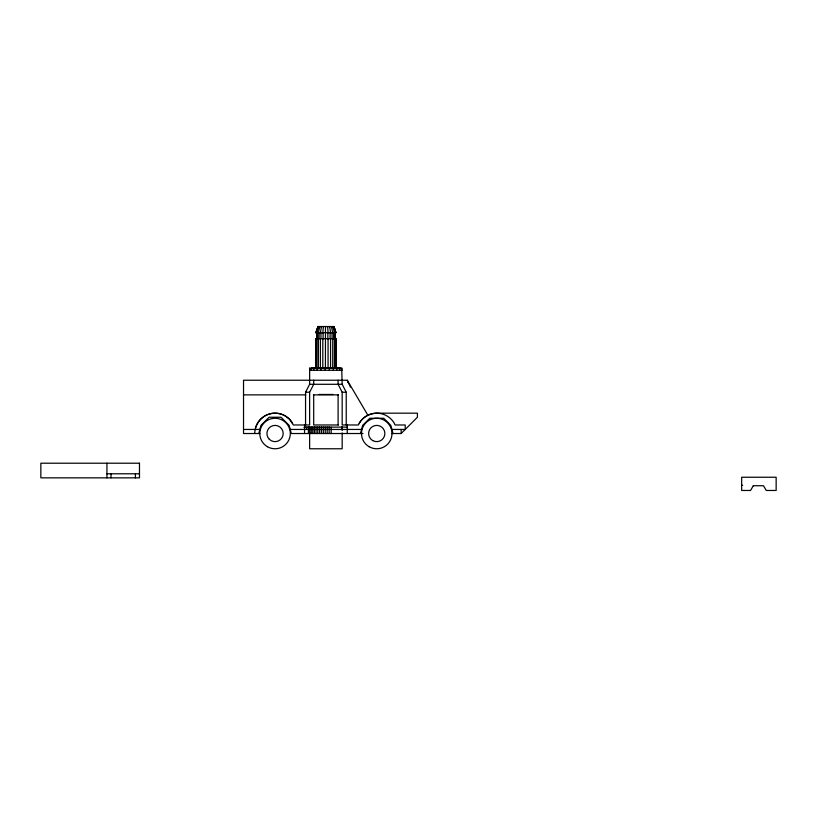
<?xml version="1.0" encoding="UTF-8"?>
<svg xmlns="http://www.w3.org/2000/svg" width="817" height="817" viewBox="0 0 817 817"><rect width="100%" height="100%" fill="white"/><g stroke="black" fill="none" stroke-linecap="round" stroke-linejoin="round"><path stroke-width="1.23" d="M309.663 368.232L309.633 384.296L305.558 392.231L305.558 424.973M309.99 370.264L309.99 368.232M310.021 370.264L309.633 368.232L342.17 368.232L342.139 370.264L309.633 370.264L311.44 370.264L311.44 368.232M311.696 367.721L311.655 368.232L340.138 367.721M313.871 370.264L313.922 367.721M315.719 368.232L315.934 348.91M315.954 368.232L315.842 338.718L335.991 338.728M315.985 349.788L315.985 338.718M316.189 349.788L316.22 338.718M316.853 368.232L316.976 332.713M317.119 370.264L317.119 368.232M317.159 338.728L317.159 332.713M317.19 338.718L317.19 332.713M317.762 338.728L317.762 332.713M318.375 368.232L318.375 338.728M319.12 338.728L319.13 332.713M320.407 368.232L320.407 338.728M320.958 370.264L320.958 368.232M320.948 338.728L320.948 332.713M322.807 368.232L322.807 338.728M323.113 338.728L323.113 332.713M325.146 370.264L325.146 368.232M325.421 368.232L325.472 332.713M327.852 338.728L327.852 332.713M328.066 368.232L328.066 338.728M329.374 370.264L329.374 368.232M330.099 338.728L330.099 332.713M330.558 368.232L330.568 338.728M332.059 338.728L332.059 332.713M332.733 368.232L332.744 338.728M333.367 370.264L333.367 368.232M333.591 338.728L333.591 332.713M334.449 368.232L334.449 338.728M334.602 338.728L334.643 332.713M334.817 338.728L334.858 332.713L334.939 338.728M335.573 368.232L335.613 338.728M335.818 368.232L335.848 338.728L336.042 368.232M336.165 368.232L335.95 348.91M336.716 368.232L336.849 370.264M337.799 368.232L337.911 367.721M339.453 368.232L339.586 370.264M341.394 370.264L341.394 368.232M325.421 332.713L325.513 326.545M322.807 332.713L323.42 326.545M254.72 433.521C254.833 426.351 258.744 419.591 264.882 415.904A20.782 20.537 -90 0 1 285.225 415.904L289.432 419.131L293.344 424.973L309.633 424.973L309.633 392.231L313.697 384.296L313.697 380.232M320.407 332.713L321.5 326.545M318.375 332.713L319.876 326.545M258.785 433.521L260.96 425.381L269.099 417.242L281.007 417.242L289.147 425.381L291.322 433.521L362.962 433.521M360.471 433.521L362.656 425.381L369.774 418.263L383.714 418.263L390.832 425.381L393.008 433.521M316.853 332.713L318.661 326.545M316.189 332.713L318.16 326.534M315.954 332.713L317.976 326.534L333.959 326.545L335.991 332.713L315.811 332.713L317.976 326.534M391.547 433.521L401.147 433.521L417.416 417.242L417.416 413.177L376.739 413.177C369.1 413.331 361.461 417.834 358.459 424.973L342.17 424.973L342.17 392.231L338.105 384.296L338.105 380.232M341.772 370.264L342.17 384.296L346.234 392.231L346.234 424.973M309.633 384.296L342.17 384.296M305.558 392.231L309.633 392.231M342.17 392.231L346.234 392.231M318.855 394.468L332.948 394.468M243.527 394.877L305.813 394.877M313.381 394.877L338.452 394.877M338.452 424.973L313.697 424.973L313.697 394.877M304.547 427.117L347.256 427.117M304.026 427.414L309.02 427.414M243.527 429.446L259.857 429.446M290.239 429.446L347.051 429.446M347.256 429.446L361.563 429.446M391.925 429.446L405.212 429.446L405.212 424.973L395.03 424.973L394.356 423.349A20.333 20.333 0 0 0 359.133 423.349M259.857 433.521L243.527 433.521L243.527 380.232L347.256 380.232L367.936 415.342M106.945 473.789L139.482 473.789M741.662 485.318L742.673 485.318M350.432 387.115L347.256 380.232L348.103 382.611M333.642 326.545L335.613 332.713M332.733 326.545L334.449 332.713M331.365 326.545L332.744 332.713M329.629 326.545L330.568 332.713M327.627 326.545L328.066 332.713M401.147 429.446L401.147 433.521M347.256 424.973L347.256 433.521M342.17 426.801L342.17 430.467M342.17 432.908L342.17 448.768L309.633 448.768L309.633 432.908M341.802 427.209L341.802 429.446M338.105 394.877L338.105 424.973M331.161 427.209L331.161 433.521M329.149 426.974L329.149 433.521M327.168 426.974L327.168 433.521M325.207 426.974L325.207 433.521M323.287 426.974L323.287 433.521M321.408 426.974L321.408 433.521M319.57 426.974L319.57 433.521M317.782 426.974L317.782 433.521M316.046 426.974L316.046 433.521M314.382 426.974L314.382 433.521M312.788 426.974L312.788 433.521M311.257 426.974L311.257 433.521M309.806 426.903L309.806 433.521M309 426.903L309 433.521M308.407 426.903L308.407 433.521M306.579 427.393L306.579 429.446M304.547 424.973L304.547 433.521M135.418 473.789L135.418 477.853M111.01 473.789L111.01 477.853M106.945 463.208L106.945 477.853M255.415 428.251A20.333 20.333 0 0 1 292.67 423.349M753.315 485.727L750.547 490.466L741.662 490.466L741.662 477.24L776.15 477.24L776.15 490.466L766.254 490.466L763.486 485.727L753.315 485.727M333.959 326.545L335.848 332.713L333.918 326.545M139.482 463.208L40.85 463.208L40.85 477.853L139.482 477.853L139.482 463.208M267.425 446.725A15.257 15.257 0 0 0 290.311 433.521A15.257 15.257 0 0 0 267.425 420.306A15.257 15.257 0 0 0 267.425 446.725M369.11 446.725A15.257 15.257 0 0 0 391.997 433.521A15.257 15.257 0 0 0 369.11 420.306A15.257 15.257 0 0 0 369.11 446.725M269.304 439.27A8.139 8.139 0 0 0 282.917 435.624A8.139 8.139 0 0 0 272.949 425.657A8.139 8.139 0 0 0 269.304 439.27M372.675 440.557A8.139 8.139 0 0 0 384.878 433.521A8.139 8.139 0 0 0 372.675 426.474A8.139 8.139 0 0 0 372.675 440.557"/></g></svg>
